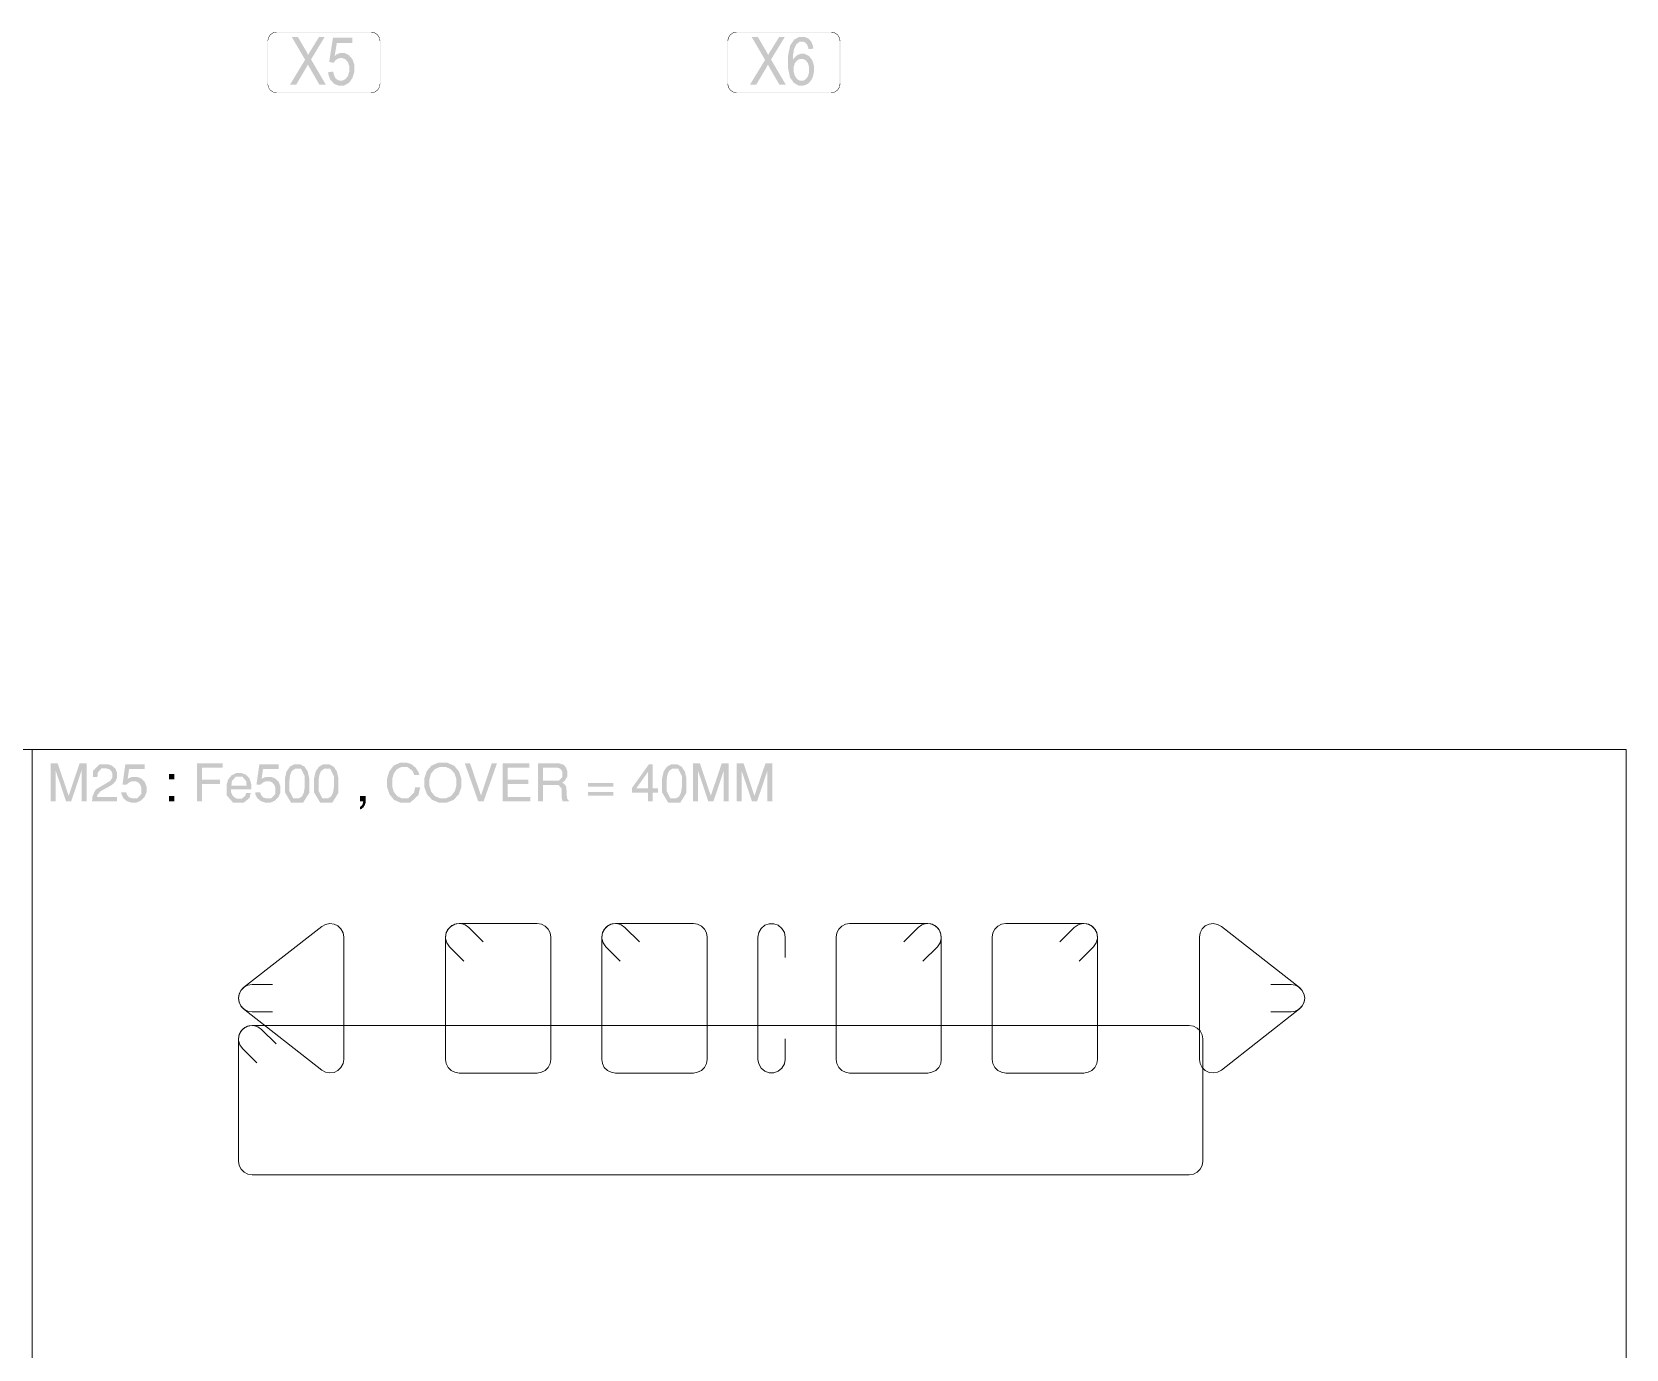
# Model space of a CAD drawing. Header units: millimetres. Extents: x 51.5 to 74.8, y 0.8 to 17.2.
# Drawn here: x 58.425 to 61.701, y 3.694 to 6.4 of the extents above; entities that cross this region are included whole.
import ezdxf

# ---------------------------------------------------------------- set-up
doc = ezdxf.new("R2010")
doc.units = ezdxf.units.MM
doc.layers.add('PDF_Geomertry', color=7, linetype='Continuous')
doc.layers.add('PDF_Solid Fills', color=7, linetype='Continuous')

msp = doc.modelspace()

# ---------------------------------------------------------------- hatches: boundary and pattern name
at = {"layer": 'PDF_Solid Fills', "transparency": 33554559}
for points in [[(58.9554, 6.2912), (58.9865, 6.3424), (58.959, 6.3894), (58.9716, 6.3894), (58.9863, 6.3643), (58.9886, 6.3604), (58.9918, 6.3543), (58.9927, 6.3522), (58.994, 6.3548), (58.9972, 6.3604), (58.9991, 6.3633), (59.0152, 6.3894), (59.0268, 6.3894), (58.9987, 6.3431), (59.0291, 6.2912), (59.0159, 6.2912), (58.9957, 6.3262), (58.9948, 6.3277), (58.993, 6.3309), (58.9922, 6.3327), (58.9909, 6.3301), (58.989, 6.3265), (58.9883, 6.3255), (58.9682, 6.2912)], [(59.0341, 6.317), (59.0445, 6.318), (59.0452, 6.3134), (59.0479, 6.3063), (59.0501, 6.3041), (59.0522, 6.3018), (59.0572, 6.2995), (59.06, 6.2995), (59.0634, 6.2995), (59.0695, 6.3027), (59.072, 6.3059), (59.0747, 6.3093), (59.0772, 6.318), (59.0772, 6.3236), (59.0772, 6.3288), (59.0747, 6.337), (59.0723, 6.3399), (59.0698, 6.3429), (59.0636, 6.3458), (59.06, 6.3458), (59.0576, 6.3458), (59.0534, 6.3445), (59.0515, 6.3433), (59.0495, 6.3419), (59.0465, 6.3384), (59.0452, 6.3362), (59.0359, 6.3377), (59.0438, 6.3881), (59.0838, 6.3881), (59.0838, 6.3766), (59.0516, 6.3766), (59.0473, 6.3502), (59.0509, 6.3533), (59.0586, 6.3563), (59.0626, 6.3563), (59.0676, 6.3563), (59.0763, 6.352), (59.0801, 6.3477), (59.0838, 6.3434), (59.0876, 6.3319), (59.0876, 6.3245), (59.0876, 6.3173), (59.0838, 6.3049), (59.0801, 6.2998), (59.0763, 6.2947), (59.0663, 6.2895), (59.0601, 6.2895), (59.0548, 6.2895), (59.0459, 6.2931), (59.0425, 6.2969), (59.0388, 6.3005), (59.0347, 6.3105)], [(59.9005, 6.2911), (59.9316, 6.3422), (59.9041, 6.3891), (59.9168, 6.3891), (59.9315, 6.364), (59.9338, 6.3601), (59.937, 6.3541), (59.9379, 6.352), (59.9391, 6.3545), (59.9425, 6.3602), (59.9444, 6.3631), (59.9605, 6.3891), (59.972, 6.3891), (59.9438, 6.3429), (59.9743, 6.2911), (59.9611, 6.2911), (59.9408, 6.3261), (59.94, 6.3274), (59.9383, 6.3306), (59.9375, 6.3324), (59.9361, 6.3298), (59.9341, 6.3262), (59.9336, 6.3252), (59.9133, 6.2911)], [(58.5376, 4.8188), (58.5272, 4.8188), (58.5272, 4.8822), (58.5058, 4.8188), (58.4954, 4.8188), (58.474, 4.8824), (58.474, 4.8188), (58.4637, 4.8188), (58.4637, 4.8973), (58.478, 4.8973), (58.5007, 4.8305), (58.5232, 4.8973), (58.5376, 4.8973)], [(58.6002, 4.8722), (58.6002, 4.8686), (58.5979, 4.8616), (58.5954, 4.8586), (58.5936, 4.8563), (58.5893, 4.8526), (58.5866, 4.8511), (58.5725, 4.8433), (58.5663, 4.8398), (58.5597, 4.8322), (58.559, 4.8279), (58.5997, 4.8279), (58.5997, 4.8188), (58.5488, 4.8188), (58.5494, 4.829), (58.5563, 4.8431), (58.5629, 4.8472), (58.5809, 4.8579), (58.5858, 4.8608), (58.5907, 4.868), (58.5907, 4.8722), (58.5907, 4.8755), (58.5886, 4.8808), (58.5865, 4.8827), (58.5844, 4.8847), (58.5787, 4.8865), (58.5751, 4.8865), (58.5679, 4.8865), (58.5602, 4.8776), (58.5598, 4.8687), (58.5508, 4.8687), (58.5509, 4.8819), (58.5641, 4.8952), (58.5773, 4.8952), (58.5816, 4.8952), (58.5893, 4.8924), (58.5925, 4.8898), (58.5963, 4.8866), (58.6002, 4.8779)], [(58.6607, 4.8433), (58.6607, 4.8376), (58.6568, 4.8281), (58.653, 4.8243), (58.6493, 4.8204), (58.6401, 4.8165), (58.6347, 4.8165), (58.6293, 4.8165), (58.6202, 4.8194), (58.6166, 4.8224), (58.613, 4.8255), (58.6093, 4.833), (58.609, 4.8376), (58.6187, 4.8376), (58.62, 4.834), (58.6229, 4.8291), (58.6245, 4.8279), (58.6262, 4.8266), (58.6308, 4.8254), (58.634, 4.8254), (58.642, 4.8254), (58.6501, 4.8343), (58.6501, 4.843), (58.6501, 4.8469), (58.6479, 4.8531), (58.6457, 4.8555), (58.6434, 4.8579), (58.6379, 4.8604), (58.6344, 4.8604), (58.6322, 4.8604), (58.6282, 4.8595), (58.6266, 4.8586), (58.6254, 4.858), (58.622, 4.8554), (58.62, 4.8534), (58.6113, 4.8534), (58.6172, 4.8952), (58.6568, 4.8952), (58.6568, 4.8856), (58.6248, 4.8856), (58.6218, 4.8645), (58.6247, 4.8669), (58.6316, 4.8693), (58.6359, 4.8693), (58.6415, 4.8693), (58.6504, 4.8656), (58.6538, 4.862), (58.6572, 4.8584), (58.6607, 4.8491)], [(58.8172, 4.8883), (58.7745, 4.8883), (58.7745, 4.8636), (58.8119, 4.8636), (58.8119, 4.8547), (58.7745, 4.8547), (58.7745, 4.8188), (58.7644, 4.8188), (58.7644, 4.8973), (58.8172, 4.8973)], [(58.9359, 4.8433), (58.9359, 4.8376), (58.932, 4.8281), (58.9283, 4.8243), (58.9245, 4.8204), (58.9154, 4.8165), (58.91, 4.8165), (58.9045, 4.8165), (58.8955, 4.8194), (58.8919, 4.8224), (58.8883, 4.8255), (58.8844, 4.833), (58.8843, 4.8376), (58.894, 4.8376), (58.8952, 4.834), (58.8982, 4.8291), (58.8998, 4.8279), (58.9013, 4.8266), (58.9061, 4.8254), (58.9093, 4.8254), (58.9173, 4.8254), (58.9254, 4.8343), (58.9254, 4.843), (58.9254, 4.8469), (58.9232, 4.8531), (58.9209, 4.8555), (58.9187, 4.8579), (58.9132, 4.8604), (58.9097, 4.8604), (58.9075, 4.8604), (58.9034, 4.8595), (58.9019, 4.8586), (58.9005, 4.858), (58.8973, 4.8554), (58.8952, 4.8534), (58.8866, 4.8534), (58.8925, 4.8952), (58.932, 4.8952), (58.932, 4.8856), (58.9001, 4.8856), (58.897, 4.8645), (58.9, 4.8669), (58.9069, 4.8693), (58.9112, 4.8693), (58.9168, 4.8693), (58.9257, 4.8656), (58.9291, 4.862), (58.9325, 4.8584), (58.9359, 4.8491)], [(59.2229, 4.8476), (59.2193, 4.832), (59.2027, 4.8165), (59.1897, 4.8165), (59.1819, 4.8165), (59.1693, 4.822), (59.1645, 4.8277), (59.1598, 4.8333), (59.1551, 4.8481), (59.1551, 4.8573), (59.1551, 4.8661), (59.1594, 4.8805), (59.1637, 4.8861), (59.1684, 4.8923), (59.1815, 4.8984), (59.1898, 4.8984), (59.1954, 4.8984), (59.205, 4.8952), (59.209, 4.8919), (59.2132, 4.8887), (59.2193, 4.8793), (59.2212, 4.8731), (59.2107, 4.8731), (59.2076, 4.8813), (59.1969, 4.8895), (59.1894, 4.8895), (59.184, 4.8895), (59.1752, 4.8851), (59.1719, 4.8806), (59.1687, 4.8761), (59.1654, 4.8643), (59.1654, 4.8568), (59.1654, 4.8498), (59.1687, 4.8386), (59.1722, 4.8341), (59.1755, 4.8298), (59.1843, 4.8254), (59.1897, 4.8254), (59.1984, 4.8254), (59.21, 4.8365), (59.2126, 4.8476)], [(59.3808, 4.8973), (59.3532, 4.8188), (59.3423, 4.8188), (59.3145, 4.8973), (59.3254, 4.8973), (59.348, 4.8309), (59.37, 4.8973)], [(59.4491, 4.8188), (59.3927, 4.8188), (59.3927, 4.8973), (59.4473, 4.8973), (59.4473, 4.8883), (59.4029, 4.8883), (59.4029, 4.8636), (59.4455, 4.8636), (59.4455, 4.8547), (59.4029, 4.8547), (59.4029, 4.8277), (59.4491, 4.8277)], [(59.857, 4.8188), (59.8468, 4.8188), (59.8468, 4.8822), (59.8254, 4.8188), (59.815, 4.8188), (59.7936, 4.8824), (59.7936, 4.8188), (59.7832, 4.8188), (59.7832, 4.8973), (59.7976, 4.8973), (59.8201, 4.8305), (59.8427, 4.8973), (59.857, 4.8973)], [(59.9468, 4.8188), (59.9365, 4.8188), (59.9365, 4.8822), (59.9151, 4.8188), (59.9047, 4.8188), (59.8833, 4.8824), (59.8833, 4.8188), (59.8729, 4.8188), (59.8729, 4.8973), (59.8873, 4.8973), (59.9098, 4.8305), (59.9325, 4.8973), (59.9468, 4.8973)], [(59.1107, 4.818), (59.1107, 4.8162), (59.1095, 4.8122), (59.1083, 4.8099), (59.1066, 4.807), (59.1022, 4.8033), (59.0994, 4.8024), (59.0994, 4.8076), (59.1012, 4.8087), (59.1036, 4.8112), (59.1043, 4.8124), (59.1047, 4.8134), (59.1055, 4.8165), (59.1059, 4.8188), (59.0994, 4.8188), (59.0994, 4.8301), (59.1107, 4.8301)]]:
    msp.add_hatch(color=256, dxfattribs=at).paths.add_polyline_path(points)
h = msp.add_hatch(color=256, dxfattribs=at)
h.paths.add_polyline_path([(60.0307, 6.3652), (60.0208, 6.3643), (60.0201, 6.368), (60.018, 6.3733), (60.0166, 6.3749), (60.0147, 6.3773), (60.01, 6.3797), (60.0072, 6.3797), (60.0029, 6.3797), (59.9959, 6.3743), (59.9934, 6.369), (59.9911, 6.3643), (59.9888, 6.3506), (59.9888, 6.3416), (59.9905, 6.3448), (59.9948, 6.3497), (59.9973, 6.3513), (60, 6.353), (60.0054, 6.3547), (60.0083, 6.3547), (60.013, 6.3547), (60.0215, 6.3504), (60.025, 6.3461), (60.0286, 6.3416), (60.032, 6.3301), (60.032, 6.3229), (60.032, 6.3179), (60.0304, 6.309), (60.0286, 6.3049), (60.0268, 6.3011), (60.0222, 6.2951), (60.0193, 6.2931), (60.0165, 6.2913), (60.0104, 6.2894), (60.0069, 6.2894), (60.0008, 6.2894), (59.9908, 6.2948), (59.9869, 6.3004), (59.9829, 6.3058), (59.979, 6.3241), (59.979, 6.3369), (59.979, 6.3512), (59.983, 6.3715), (59.987, 6.3774), (59.9911, 6.3836), (60.0015, 6.3895), (60.0077, 6.3895), (60.0123, 6.3895), (60.02, 6.3865), (60.0232, 6.3833), (60.0262, 6.3802), (60.03, 6.3711)])
h.paths.add_polyline_path([(59.9904, 6.3229), (59.9904, 6.3176), (59.9929, 6.309), (59.9954, 6.3058), (59.9979, 6.3024), (60.0037, 6.2993), (60.007, 6.2993), (60.01, 6.2993), (60.0151, 6.3023), (60.0175, 6.3054), (60.0197, 6.3084), (60.022, 6.3168), (60.022, 6.3222), (60.022, 6.3273), (60.0197, 6.3354), (60.0175, 6.3383), (60.0152, 6.3412), (60.0097, 6.3441), (60.0063, 6.3441), (60.0032, 6.3441), (59.9976, 6.3412), (59.9951, 6.3383), (59.9927, 6.3355), (59.9904, 6.3277)])
h = msp.add_hatch(color=256, dxfattribs=at)
h.paths.add_polyline_path([(58.9951, 4.8568), (58.9951, 4.8366), (58.9826, 4.8165), (58.9701, 4.8165), (58.9576, 4.8165), (58.9451, 4.8372), (58.9451, 4.8579), (58.9451, 4.8666), (58.9484, 4.8804), (58.9518, 4.8852), (58.9551, 4.8902), (58.9643, 4.8952), (58.9701, 4.8952), (58.9761, 4.8952), (58.9854, 4.8902), (58.9886, 4.8852), (58.9918, 4.8804), (58.9951, 4.8661)])
h.paths.add_polyline_path([(58.9858, 4.8558), (58.9858, 4.8708), (58.9782, 4.8859), (58.9704, 4.8859), (58.9657, 4.8859), (58.9591, 4.8812), (58.9572, 4.8765), (58.9558, 4.8729), (58.9543, 4.8622), (58.9543, 4.8551), (58.9543, 4.8401), (58.962, 4.8251), (58.9697, 4.8252), (58.9738, 4.8252), (58.98, 4.829), (58.9819, 4.8326), (58.9838, 4.8363), (58.9858, 4.8479)])
h = msp.add_hatch(color=256, dxfattribs=at)
h.paths.add_polyline_path([(59.055, 4.8568), (59.055, 4.8366), (59.0425, 4.8165), (59.03, 4.8165), (59.0175, 4.8165), (59.005, 4.8372), (59.005, 4.8579), (59.005, 4.8666), (59.0083, 4.8804), (59.0116, 4.8852), (59.015, 4.8902), (59.0241, 4.8952), (59.03, 4.8952), (59.0359, 4.8952), (59.0452, 4.8902), (59.0484, 4.8852), (59.0518, 4.8804), (59.055, 4.8661)])
h.paths.add_polyline_path([(59.0457, 4.8558), (59.0457, 4.8708), (59.038, 4.8859), (59.0302, 4.8859), (59.0257, 4.8859), (59.019, 4.8812), (59.0172, 4.8765), (59.0157, 4.8729), (59.0143, 4.8622), (59.0143, 4.8551), (59.0143, 4.8401), (59.0219, 4.8251), (59.0297, 4.8252), (59.0338, 4.8252), (59.0398, 4.829), (59.0418, 4.8326), (59.0437, 4.8363), (59.0457, 4.8479)])
h = msp.add_hatch(color=256, dxfattribs=at)
h.paths.add_polyline_path([(59.3075, 4.8568), (59.3075, 4.8477), (59.3022, 4.8331), (59.2969, 4.8276), (59.2918, 4.822), (59.2779, 4.8165), (59.2693, 4.8165), (59.2608, 4.8165), (59.2472, 4.8222), (59.242, 4.8279), (59.2369, 4.8334), (59.2316, 4.8483), (59.2316, 4.8574), (59.2316, 4.8663), (59.2363, 4.8808), (59.2411, 4.8865), (59.2463, 4.8924), (59.2604, 4.8984), (59.2694, 4.8984), (59.2784, 4.8984), (59.2927, 4.8922), (59.298, 4.8859), (59.3027, 4.8802), (59.3075, 4.8656)])
h.paths.add_polyline_path([(59.2973, 4.8579), (59.2973, 4.8647), (59.2936, 4.8761), (59.2898, 4.8805), (59.2861, 4.8849), (59.2761, 4.8894), (59.2698, 4.8894), (59.263, 4.8894), (59.2525, 4.8848), (59.2487, 4.8801), (59.2452, 4.8758), (59.2419, 4.8645), (59.2419, 4.8574), (59.2419, 4.8502), (59.2457, 4.8386), (59.2494, 4.8341), (59.2532, 4.8298), (59.2633, 4.8254), (59.2695, 4.8254), (59.2763, 4.8254), (59.2869, 4.8302), (59.2905, 4.8352), (59.294, 4.8397), (59.2973, 4.8509)])
h = msp.add_hatch(color=256, dxfattribs=at)
h.paths.add_polyline_path([(59.528, 4.8188), (59.5158, 4.8188), (59.5152, 4.8205), (59.5143, 4.8241), (59.5138, 4.8261), (59.5136, 4.8283), (59.5134, 4.8344), (59.5136, 4.8383), (59.5134, 4.8454), (59.5073, 4.8524), (59.5015, 4.8524), (59.4751, 4.8524), (59.4751, 4.8188), (59.465, 4.8188), (59.465, 4.8973), (59.5009, 4.8973), (59.5077, 4.8973), (59.5173, 4.8943), (59.5202, 4.8912), (59.5226, 4.8886), (59.5251, 4.8805), (59.5251, 4.8751), (59.5251, 4.8699), (59.52, 4.8612), (59.5148, 4.8576), (59.5175, 4.8558), (59.5209, 4.8526), (59.5218, 4.8513), (59.5225, 4.8502), (59.5233, 4.8469), (59.5234, 4.8444), (59.5236, 4.8419), (59.524, 4.8338), (59.5244, 4.828), (59.5245, 4.8261), (59.5263, 4.8227), (59.528, 4.8213)])
h.paths.add_polyline_path([(59.515, 4.8763), (59.515, 4.8793), (59.513, 4.8836), (59.5112, 4.8852), (59.5093, 4.8868), (59.5044, 4.8883), (59.5013, 4.8883), (59.4751, 4.8883), (59.4751, 4.8615), (59.5015, 4.8615), (59.5082, 4.8615), (59.515, 4.869)])
h = msp.add_hatch(color=256, dxfattribs=at)
h.paths.add_polyline_path([(59.7113, 4.8368), (59.7004, 4.8368), (59.7004, 4.8188), (59.6913, 4.8188), (59.6913, 4.8368), (59.6584, 4.8368), (59.6584, 4.8468), (59.693, 4.8952), (59.7004, 4.8952), (59.7004, 4.8458), (59.7113, 4.8458)])
h.paths.add_polyline_path([(59.6913, 4.8458), (59.6913, 4.8799), (59.667, 4.8458)])
h = msp.add_hatch(color=256, dxfattribs=at)
h.paths.add_polyline_path([(59.77, 4.8568), (59.77, 4.8366), (59.7575, 4.8165), (59.745, 4.8165), (59.7325, 4.8165), (59.72, 4.8372), (59.72, 4.8579), (59.72, 4.8666), (59.7233, 4.8804), (59.7266, 4.8852), (59.73, 4.8902), (59.7391, 4.8952), (59.745, 4.8952), (59.7509, 4.8952), (59.7602, 4.8902), (59.7634, 4.8852), (59.7668, 4.8804), (59.77, 4.8661)])
h.paths.add_polyline_path([(59.7607, 4.8558), (59.7607, 4.8708), (59.753, 4.8859), (59.7452, 4.8859), (59.7405, 4.8859), (59.734, 4.8812), (59.7322, 4.8765), (59.7307, 4.8729), (59.7293, 4.8622), (59.7293, 4.8551), (59.7293, 4.8401), (59.7369, 4.8251), (59.7447, 4.8252), (59.7487, 4.8252), (59.7548, 4.829), (59.7568, 4.8326), (59.7587, 4.8363), (59.7607, 4.8479)])
h = msp.add_hatch(color=256, dxfattribs=at)
h.paths.add_polyline_path([(58.8759, 4.8468), (58.8759, 4.8458), (58.8758, 4.8441), (58.8758, 4.8434), (58.8345, 4.8434), (58.8345, 4.843), (58.8344, 4.842), (58.8344, 4.8413), (58.8344, 4.8379), (58.8368, 4.8319), (58.8391, 4.8294), (58.8415, 4.8268), (58.847, 4.8243), (58.8502, 4.8243), (58.8559, 4.8243), (58.8634, 4.8301), (58.8655, 4.8361), (58.8747, 4.8361), (58.8725, 4.8262), (58.8608, 4.8165), (58.8513, 4.8165), (58.8382, 4.8165), (58.825, 4.8318), (58.825, 4.847), (58.825, 4.8536), (58.8286, 4.8644), (58.8322, 4.8686), (58.8358, 4.8727), (58.8451, 4.877), (58.8507, 4.877), (58.8562, 4.877), (58.8651, 4.8736), (58.8684, 4.8701), (58.872, 4.8662), (58.8758, 4.8545)])
h.paths.add_polyline_path([(58.8662, 4.8515), (58.8654, 4.8605), (58.8577, 4.8697), (58.8511, 4.8697), (58.844, 4.8697), (58.8361, 4.8605), (58.835, 4.8515)])

# ---------------------------------------------------------------- linework, layer by layer
at = {"layer": 'PDF_Geomertry', "lineweight": 0}
for points in [[(56.4434, 1.4874), (56.4434, 4.9258), (61.7008, 4.9258), (61.7008, 1.4874)], [(58.4258, 4.9258), (58.4258, 1.4872)], [(58.9193, 4.3866), (58.8775, 4.3866), (58.8688, 4.3879), (58.8612, 4.3918), (58.8551, 4.3977), (58.8511, 4.4054), (58.8495, 4.4138), (58.8507, 4.4224), (58.8544, 4.4302), (58.8602, 4.4365), (59.0207, 4.562), (59.0284, 4.5663), (59.0372, 4.568), (59.0459, 4.5668), (59.054, 4.5629), (59.0602, 4.5568), (59.0644, 4.5488), (59.0658, 4.5401), (59.0658, 4.2888), (59.0644, 4.2801), (59.0602, 4.2723), (59.054, 4.2661), (59.0459, 4.2622), (59.0372, 4.2611), (59.0284, 4.2626), (59.0207, 4.2669), (58.8602, 4.3924), (58.8544, 4.3988), (58.8507, 4.4066), (58.8495, 4.4151), (58.8511, 4.4236), (58.8551, 4.4312), (58.8612, 4.4372), (58.8688, 4.4411), (58.8775, 4.4424), (58.9193, 4.4424)], [(59.3129, 4.4908), (59.2833, 4.5204), (59.2779, 4.528), (59.2752, 4.5369), (59.2758, 4.5463), (59.2794, 4.5549), (59.2857, 4.5619), (59.2938, 4.5665), (59.303, 4.568), (59.4634, 4.568), (59.4722, 4.5666), (59.48, 4.5626), (59.4861, 4.5565), (59.4901, 4.5487), (59.4913, 4.5401), (59.4913, 4.2888), (59.4901, 4.2802), (59.4861, 4.2724), (59.48, 4.2663), (59.4722, 4.2623), (59.4634, 4.2609), (59.303, 4.2609), (59.2944, 4.2623), (59.2866, 4.2663), (59.2804, 4.2724), (59.2765, 4.2802), (59.2751, 4.2888), (59.2751, 4.5401), (59.2766, 4.5493), (59.2812, 4.5574), (59.2882, 4.5637), (59.2968, 4.5673), (59.3062, 4.5679), (59.3151, 4.5652), (59.3227, 4.5598), (59.3523, 4.5302)], [(59.6338, 4.4908), (59.6043, 4.5204), (59.5988, 4.528), (59.5962, 4.5369), (59.5968, 4.5463), (59.6004, 4.5549), (59.6066, 4.5619), (59.6148, 4.5665), (59.624, 4.568), (59.7844, 4.568), (59.793, 4.5666), (59.8008, 4.5626), (59.807, 4.5565), (59.8109, 4.5487), (59.8123, 4.5401), (59.8123, 4.2888), (59.8109, 4.2802), (59.807, 4.2724), (59.8008, 4.2663), (59.793, 4.2623), (59.7844, 4.2609), (59.624, 4.2609), (59.6154, 4.2623), (59.6076, 4.2663), (59.6013, 4.2724), (59.5975, 4.2802), (59.5961, 4.2888), (59.5961, 4.5401), (59.5976, 4.5493), (59.6022, 4.5574), (59.6091, 4.5637), (59.6177, 4.5673), (59.627, 4.5679), (59.6361, 4.5652), (59.6437, 4.5598), (59.6733, 4.5302)], [(59.9729, 4.3308), (59.9729, 4.2888), (59.9712, 4.2794), (59.9663, 4.2709), (59.9588, 4.2647), (59.9498, 4.2615), (59.9401, 4.2615), (59.9309, 4.2647), (59.9236, 4.2709), (59.9187, 4.2794), (59.917, 4.2888), (59.917, 4.5401), (59.9187, 4.5497), (59.9236, 4.558), (59.9309, 4.5643), (59.9401, 4.5676), (59.9498, 4.5676), (59.9588, 4.5643), (59.9663, 4.558), (59.9712, 4.5497), (59.9729, 4.5401), (59.9729, 4.4981)], [(60.2165, 4.5302), (60.2461, 4.5598), (60.2537, 4.5652), (60.2627, 4.5679), (60.272, 4.5673), (60.2807, 4.5637), (60.2877, 4.5574), (60.2922, 4.5493), (60.2937, 4.5401), (60.2937, 4.2888), (60.2925, 4.2802), (60.2884, 4.2724), (60.2823, 4.2663), (60.2745, 4.2623), (60.2659, 4.2609), (60.1054, 4.2609), (60.0968, 4.2623), (60.089, 4.2663), (60.0829, 4.2724), (60.0788, 4.2802), (60.0775, 4.2888), (60.0775, 4.5401), (60.0788, 4.5487), (60.0829, 4.5565), (60.089, 4.5626), (60.0968, 4.5666), (60.1054, 4.568), (60.2659, 4.568), (60.2751, 4.5665), (60.2833, 4.5619), (60.2895, 4.5549), (60.293, 4.5463), (60.2936, 4.5369), (60.2911, 4.528), (60.2857, 4.5204), (60.2559, 4.4908)], [(60.5375, 4.5302), (60.567, 4.5598), (60.5747, 4.5652), (60.5837, 4.5679), (60.593, 4.5673), (60.6016, 4.5637), (60.6086, 4.5574), (60.6132, 4.5493), (60.6147, 4.5401), (60.6147, 4.2888), (60.6133, 4.2802), (60.6094, 4.2724), (60.6032, 4.2663), (60.5954, 4.2623), (60.5868, 4.2609), (60.4263, 4.2609), (60.4177, 4.2623), (60.41, 4.2663), (60.4037, 4.2724), (60.3998, 4.2802), (60.3984, 4.2888), (60.3984, 4.5401), (60.3998, 4.5487), (60.4037, 4.5565), (60.41, 4.5626), (60.4177, 4.5666), (60.4263, 4.568), (60.5868, 4.568), (60.5961, 4.5665), (60.6043, 4.5619), (60.6104, 4.5549), (60.614, 4.5463), (60.6145, 4.5369), (60.6119, 4.528), (60.6065, 4.5204), (60.5769, 4.4908)], [(60.9705, 4.4424), (61.0125, 4.4424), (61.0209, 4.4411), (61.0286, 4.4372), (61.0348, 4.4312), (61.0388, 4.4236), (61.0404, 4.4151), (61.0391, 4.4066), (61.0355, 4.3988), (61.0295, 4.3924), (60.8691, 4.2669), (60.8613, 4.2626), (60.8526, 4.2611), (60.8438, 4.2622), (60.8359, 4.2661), (60.8295, 4.2723), (60.8254, 4.2801), (60.824, 4.2888), (60.824, 4.5401), (60.8254, 4.5488), (60.8295, 4.5568), (60.8359, 4.5629), (60.8438, 4.5668), (60.8526, 4.568), (60.8613, 4.5663), (60.8691, 4.562), (61.0295, 4.4365), (61.0355, 4.4302), (61.0391, 4.4224), (61.0404, 4.4138), (61.0388, 4.4054), (61.0348, 4.3977), (61.0286, 4.3918), (61.0209, 4.3879), (61.0125, 4.3866), (60.9705, 4.3866)], [(58.8873, 4.2815), (58.8577, 4.3111), (58.8523, 4.3187), (58.8497, 4.3276), (58.8502, 4.337), (58.8538, 4.3456), (58.86, 4.3526), (58.8682, 4.357), (58.8775, 4.3587), (60.8032, 4.3587), (60.8118, 4.3573), (60.8195, 4.3533), (60.8257, 4.3472), (60.8297, 4.3394), (60.8311, 4.3308), (60.8311, 4.0795), (60.8297, 4.0709), (60.8257, 4.0631), (60.8195, 4.057), (60.8118, 4.053), (60.8032, 4.0516), (58.8775, 4.0516), (58.8688, 4.053), (58.8611, 4.057), (58.8548, 4.0631), (58.8509, 4.0709), (58.8495, 4.0795), (58.8495, 4.3308), (58.8511, 4.3399), (58.8557, 4.3481), (58.8626, 4.3544), (58.8712, 4.358), (58.8805, 4.3584), (58.8895, 4.3559), (58.8972, 4.3505), (58.9268, 4.3209)]]:
    msp.add_lwpolyline(points, dxfattribs=at)
at = {"layer": 'PDF_Solid Fills', "transparency": 33554559}
for points in [[(58.9107, 6.388), (58.9093, 6.3808), (58.9115, 6.3877), (58.9101, 6.3808)], [(58.9148, 6.3943), (58.9107, 6.388), (58.9154, 6.3936), (58.9115, 6.3877)], [(58.9209, 6.3983), (58.9148, 6.3943), (58.9212, 6.3974), (58.9154, 6.3936)], [(58.9282, 6.3997), (58.9209, 6.3983), (58.9282, 6.3988), (58.9212, 6.3974)], [(59.122, 6.3997), (59.122, 6.3988), (58.9282, 6.3997), (58.9282, 6.3988)], [(59.1293, 6.3983), (59.122, 6.3997), (59.129, 6.3974), (59.122, 6.3988)], [(59.1355, 6.3943), (59.1293, 6.3983), (59.1348, 6.3936), (59.129, 6.3974)], [(59.1395, 6.388), (59.1355, 6.3943), (59.1387, 6.3877), (59.1348, 6.3936)], [(59.1409, 6.3808), (59.1395, 6.388), (59.1401, 6.3808), (59.1387, 6.3877)], [(59.8558, 6.388), (59.8544, 6.3808), (59.8568, 6.3877), (59.8554, 6.3808)], [(59.86, 6.3943), (59.8558, 6.388), (59.8607, 6.3936), (59.8568, 6.3877)], [(59.8661, 6.3983), (59.86, 6.3943), (59.8665, 6.3974), (59.8607, 6.3936)], [(59.8733, 6.3997), (59.8661, 6.3983), (59.8733, 6.3988), (59.8665, 6.3974)], [(60.0672, 6.3997), (60.0672, 6.3988), (59.8733, 6.3997), (59.8733, 6.3988)], [(60.0745, 6.3983), (60.0672, 6.3997), (60.0741, 6.3974), (60.0672, 6.3988)], [(60.0807, 6.3943), (60.0745, 6.3983), (60.08, 6.3936), (60.0741, 6.3974)], [(60.0847, 6.388), (60.0807, 6.3943), (60.0838, 6.3877), (60.08, 6.3936)], [(60.0862, 6.3808), (60.0847, 6.388), (60.0852, 6.3808), (60.0838, 6.3877)], [(58.9093, 6.3808), (58.9101, 6.3808), (58.9093, 6.293), (58.9101, 6.293)], [(59.1409, 6.293), (59.1401, 6.293), (59.1409, 6.3808), (59.1401, 6.3808)], [(59.8544, 6.3808), (59.8554, 6.3808), (59.8544, 6.293), (59.8554, 6.293)], [(60.0862, 6.293), (60.0852, 6.293), (60.0862, 6.3808), (60.0852, 6.3808)], [(58.9093, 6.293), (58.9107, 6.2858), (58.9101, 6.293), (58.9115, 6.2861)], [(59.1395, 6.2858), (59.1409, 6.293), (59.1387, 6.2861), (59.1401, 6.293)], [(59.8544, 6.293), (59.8558, 6.2858), (59.8554, 6.293), (59.8568, 6.2861)], [(60.0847, 6.2858), (60.0862, 6.293), (60.0838, 6.2861), (60.0852, 6.293)], [(58.9107, 6.2858), (58.9148, 6.2795), (58.9115, 6.2861), (58.9154, 6.2802)], [(58.9148, 6.2795), (58.9209, 6.2755), (58.9154, 6.2802), (58.9212, 6.2763)], [(58.9209, 6.2755), (58.9282, 6.274), (58.9212, 6.2763), (58.9282, 6.2749)], [(58.9282, 6.274), (58.9282, 6.2749), (59.122, 6.274), (59.122, 6.2749)], [(59.122, 6.274), (59.1293, 6.2755), (59.122, 6.2749), (59.129, 6.2763)], [(59.1293, 6.2755), (59.1355, 6.2795), (59.129, 6.2763), (59.1348, 6.2802)], [(59.1355, 6.2795), (59.1395, 6.2858), (59.1348, 6.2802), (59.1387, 6.2861)], [(59.8558, 6.2858), (59.86, 6.2795), (59.8568, 6.2861), (59.8607, 6.2802)], [(59.86, 6.2795), (59.8661, 6.2755), (59.8607, 6.2802), (59.8665, 6.2763)], [(59.8661, 6.2755), (59.8733, 6.274), (59.8665, 6.2763), (59.8733, 6.2749)], [(59.8733, 6.274), (59.8733, 6.2749), (60.0672, 6.274), (60.0672, 6.2749)], [(60.0672, 6.274), (60.0745, 6.2755), (60.0672, 6.2749), (60.0741, 6.2763)], [(60.0745, 6.2755), (60.0807, 6.2795), (60.0741, 6.2763), (60.08, 6.2802)], [(60.0807, 6.2795), (60.0847, 6.2858), (60.08, 6.2802), (60.0838, 6.2861)], [(58.718, 4.8641), (58.7069, 4.8641), (58.718, 4.8754), (58.7069, 4.8754)], [(59.62, 4.8491), (59.5679, 4.8491), (59.62, 4.8568), (59.5679, 4.8568)], [(58.718, 4.8188), (58.7069, 4.8188), (58.718, 4.8301), (58.7069, 4.8301)], [(59.62, 4.8309), (59.5679, 4.8309), (59.62, 4.8384), (59.5679, 4.8384)]]:
    msp.add_solid(points, dxfattribs=at)

doc.saveas('drawing.dxf')
